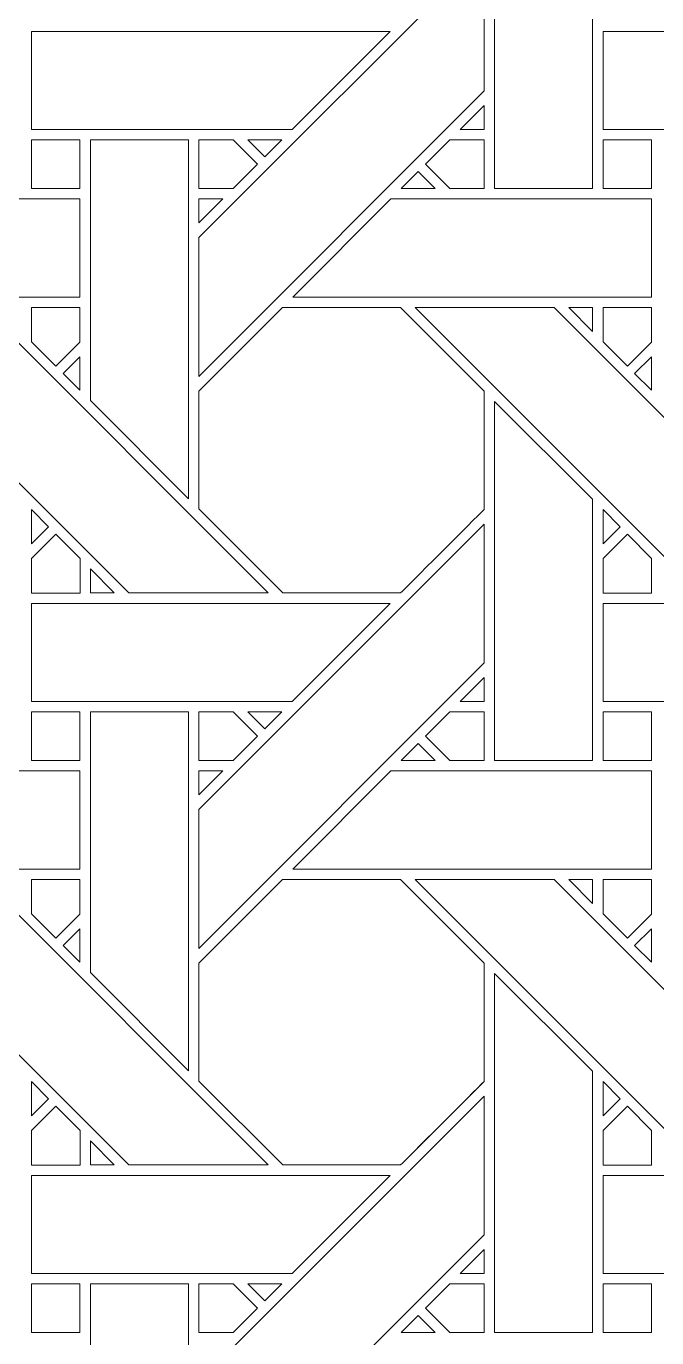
# Model space of a CAD drawing. Header units: inches. Extents: x 4.4 to 20.4, y 1.1 to 17.1.
# Drawn here: x 17.078 to 18.124, y 10.943 to 13.119 of the extents above; entities that cross this region are included whole.
import ezdxf

# ---------------------------------------------------------------- set-up
doc = ezdxf.new("R2010")
doc.units = ezdxf.units.IN
doc.header["$MEASUREMENT"] = 0
doc.layers.add('Design', color=7, linetype='Continuous', lineweight=0)

msp = doc.modelspace()

# ---------------------------------------------------------------- linework, layer by layer
at = {"layer": 'Design'}
for points, knots in [([(4.3829, 17.0948), (4.3829, 17.0948), (4.3829, 1.0948), (4.3829, 1.0948), (4.3829, 1.0948), (20.3829, 1.0948), (20.3829, 1.0948), (20.3829, 1.0948), (20.3829, 17.0948), (20.3829, 17.0948), (20.3829, 17.0948), (4.3829, 17.0948), (4.3829, 17.0948)], [0, 0, 0, 0, 1, 1, 1, 2, 2, 2, 3, 3, 3, 4, 4, 4, 4]), ([(19.3728, 16.2388), (19.3728, 16.2388), (5.2388, 16.2388), (5.2388, 16.2388), (5.2388, 16.2388), (5.2388, 1.9507), (5.2388, 1.9507), (5.2388, 1.9507), (19.5269, 1.9507), (19.5269, 1.9507), (19.5269, 1.9507), (19.5269, 16.2388), (19.5269, 16.2388), (19.5269, 16.2388), (19.3728, 16.2388), (19.3728, 16.2388)], [0, 0, 0, 0, 1, 1, 1, 2, 2, 2, 3, 3, 3, 4, 4, 4, 5, 5, 5, 5]), ([(17.8548, 12.8493), (17.8548, 12.8493), (17.8548, 13.4452), (17.8548, 13.4452), (17.8548, 13.4452), (18.0176, 13.283), (18.0176, 13.283), (18.0176, 13.283), (18.0176, 12.8493), (18.0176, 12.8493), (18.0176, 12.8493), (17.8548, 12.8493), (17.8548, 12.8493)], [0, 0, 0, 0, 1, 1, 1, 2, 2, 2, 3, 3, 3, 4, 4, 4, 4]), ([(17.8377, 13.0116), (17.8377, 13.0116), (17.364, 12.5379), (17.364, 12.5379), (17.364, 12.5379), (17.364, 12.768), (17.364, 12.768), (17.364, 12.768), (17.8377, 13.2416), (17.8377, 13.2416), (17.8377, 13.2416), (17.8377, 13.0116), (17.8377, 13.0116)], [0, 0, 0, 0, 1, 1, 1, 2, 2, 2, 3, 3, 3, 4, 4, 4, 4]), ([(17.5191, 12.9474), (17.5191, 12.9474), (17.0862, 12.9474), (17.0862, 12.9474), (17.0862, 12.9474), (17.0862, 13.1101), (17.0862, 13.1101), (17.0862, 13.1101), (17.6819, 13.1101), (17.6819, 13.1101), (17.6819, 13.1101), (17.5191, 12.9474), (17.5191, 12.9474)], [0, 0, 0, 0, 1, 1, 1, 2, 2, 2, 3, 3, 3, 4, 4, 4, 4]), ([(18.4679, 12.9474), (18.4679, 12.9474), (18.0349, 12.9474), (18.0349, 12.9474), (18.0349, 12.9474), (18.0349, 13.1101), (18.0349, 13.1101), (18.0349, 13.1101), (18.6306, 13.1101), (18.6306, 13.1101), (18.6306, 13.1101), (18.4679, 12.9474), (18.4679, 12.9474)], [0, 0, 0, 0, 1, 1, 1, 2, 2, 2, 3, 3, 3, 4, 4, 4, 4]), ([(17.8377, 12.9872), (17.8377, 12.9872), (17.8377, 12.9474), (17.8377, 12.9474), (17.8377, 12.9474), (17.7979, 12.9474), (17.7979, 12.9474), (17.7979, 12.9474), (17.8377, 12.9872), (17.8377, 12.9872)], [0, 0, 0, 0, 1, 1, 1, 2, 2, 2, 3, 3, 3, 3]), ([(17.0862, 12.8494), (17.0862, 12.8494), (17.0862, 12.9301), (17.0862, 12.9301), (17.0862, 12.9301), (17.1665, 12.9301), (17.1665, 12.9301), (17.1665, 12.9301), (17.1665, 12.8494), (17.1665, 12.8494), (17.1665, 12.8494), (17.0862, 12.8494), (17.0862, 12.8494)], [0, 0, 0, 0, 1, 1, 1, 2, 2, 2, 3, 3, 3, 4, 4, 4, 4]), ([(17.1665, 12.8494), (17.1665, 12.8494), (17.0862, 12.8494), (17.0862, 12.8494), (17.0862, 12.8494), (17.0862, 12.9301), (17.0862, 12.9301), (17.0862, 12.9301), (17.1665, 12.9301), (17.1665, 12.9301), (17.1665, 12.9301), (17.1665, 12.8494), (17.1665, 12.8494)], [0, 0, 0, 0, 1, 1, 1, 2, 2, 2, 3, 3, 3, 4, 4, 4, 4]), ([(17.184, 12.4979), (17.184, 12.4979), (17.184, 12.9301), (17.184, 12.9301), (17.184, 12.9301), (17.3469, 12.9301), (17.3469, 12.9301), (17.3469, 12.9301), (17.3469, 12.335), (17.3469, 12.335), (17.3469, 12.335), (17.184, 12.4979), (17.184, 12.4979)], [0, 0, 0, 0, 1, 1, 1, 2, 2, 2, 3, 3, 3, 4, 4, 4, 4]), ([(17.4211, 12.9301), (17.4263, 12.925), (17.457, 12.8942), (17.4615, 12.8898), (17.4615, 12.8898), (17.421, 12.8494), (17.421, 12.8494), (17.421, 12.8494), (17.3641, 12.8494), (17.3641, 12.8494), (17.3641, 12.8494), (17.3641, 12.9301), (17.3641, 12.9301), (17.3641, 12.9301), (17.4211, 12.9301), (17.4211, 12.9301)], [0, 0, 0, 0, 1, 1, 1, 2, 2, 2, 3, 3, 3, 4, 4, 4, 5, 5, 5, 5]), ([(17.4615, 12.8898), (17.4615, 12.8898), (17.421, 12.8494), (17.421, 12.8494), (17.421, 12.8494), (17.3641, 12.8494), (17.3641, 12.8494), (17.3641, 12.8494), (17.3641, 12.9301), (17.3641, 12.9301), (17.3641, 12.9301), (17.4211, 12.9301), (17.4211, 12.9301), (17.4263, 12.925), (17.457, 12.8942), (17.4615, 12.8898)], [0, 0, 0, 0, 1, 1, 1, 2, 2, 2, 3, 3, 3, 4, 4, 4, 5, 5, 5, 5]), ([(17.4455, 12.9301), (17.4455, 12.9301), (17.5019, 12.9301), (17.5019, 12.9301), (17.5019, 12.9301), (17.4736, 12.9019), (17.4736, 12.9019), (17.4736, 12.9019), (17.4455, 12.9301), (17.4455, 12.9301)], [0, 0, 0, 0, 1, 1, 1, 2, 2, 2, 3, 3, 3, 3]), ([(17.7806, 12.8494), (17.7806, 12.8494), (17.7403, 12.8897), (17.7403, 12.8897), (17.7403, 12.8897), (17.7807, 12.9302), (17.7807, 12.9302), (17.7807, 12.9302), (17.8377, 12.9302), (17.8377, 12.9302), (17.8377, 12.9302), (17.8377, 12.8494), (17.8377, 12.8494), (17.8377, 12.8494), (17.7806, 12.8494), (17.7806, 12.8494)], [0, 0, 0, 0, 1, 1, 1, 2, 2, 2, 3, 3, 3, 4, 4, 4, 5, 5, 5, 5]), ([(17.8377, 12.8494), (17.8377, 12.8494), (17.7806, 12.8494), (17.7806, 12.8494), (17.7806, 12.8494), (17.7403, 12.8897), (17.7403, 12.8897), (17.7403, 12.8897), (17.7807, 12.9302), (17.7807, 12.9302), (17.7807, 12.9302), (17.8377, 12.9302), (17.8377, 12.9302), (17.8377, 12.9302), (17.8377, 12.8494), (17.8377, 12.8494)], [0, 0, 0, 0, 1, 1, 1, 2, 2, 2, 3, 3, 3, 4, 4, 4, 5, 5, 5, 5]), ([(18.0349, 12.9301), (18.0349, 12.9301), (18.1152, 12.9301), (18.1152, 12.9301), (18.1152, 12.9301), (18.1152, 12.8494), (18.1152, 12.8494), (18.1152, 12.8494), (18.0349, 12.8494), (18.0349, 12.8494), (18.0349, 12.8494), (18.0349, 12.9301), (18.0349, 12.9301)], [0, 0, 0, 0, 1, 1, 1, 2, 2, 2, 3, 3, 3, 4, 4, 4, 4]), ([(18.1152, 12.8494), (18.1152, 12.8494), (18.0349, 12.8494), (18.0349, 12.8494), (18.0349, 12.8494), (18.0349, 12.9301), (18.0349, 12.9301), (18.0349, 12.9301), (18.1152, 12.9301), (18.1152, 12.9301), (18.1152, 12.9301), (18.1152, 12.8494), (18.1152, 12.8494)], [0, 0, 0, 0, 1, 1, 1, 2, 2, 2, 3, 3, 3, 4, 4, 4, 4]), ([(17.7281, 12.8776), (17.7281, 12.8776), (17.7564, 12.8493), (17.7564, 12.8493), (17.7564, 12.8493), (17.6999, 12.8493), (17.6999, 12.8493), (17.6999, 12.8493), (17.7281, 12.8776), (17.7281, 12.8776)], [0, 0, 0, 0, 1, 1, 1, 2, 2, 2, 3, 3, 3, 3]), ([(17.1664, 12.8322), (17.1664, 12.8322), (17.1664, 12.6694), (17.1664, 12.6694), (17.1664, 12.6694), (16.5711, 12.6694), (16.5711, 12.6694), (16.5711, 12.6694), (16.734, 12.8322), (16.734, 12.8322), (16.734, 12.8322), (17.1664, 12.8322), (17.1664, 12.8322)], [0, 0, 0, 0, 1, 1, 1, 2, 2, 2, 3, 3, 3, 4, 4, 4, 4]), ([(17.4039, 12.8322), (17.4039, 12.8322), (17.364, 12.7924), (17.364, 12.7924), (17.364, 12.7924), (17.364, 12.8322), (17.364, 12.8322), (17.364, 12.8322), (17.4039, 12.8322), (17.4039, 12.8322)], [0, 0, 0, 0, 1, 1, 1, 2, 2, 2, 3, 3, 3, 3]), ([(18.1152, 12.8322), (18.1152, 12.8322), (18.1152, 12.6694), (18.1152, 12.6694), (18.1152, 12.6694), (17.5199, 12.6694), (17.5199, 12.6694), (17.5199, 12.6694), (17.6827, 12.8322), (17.6827, 12.8322), (17.6827, 12.8322), (18.1152, 12.8322), (18.1152, 12.8322)], [0, 0, 0, 0, 1, 1, 1, 2, 2, 2, 3, 3, 3, 4, 4, 4, 4]), ([(17.479, 12.1786), (17.479, 12.1786), (17.248, 12.1786), (17.248, 12.1786), (17.248, 12.1786), (16.7745, 12.6522), (16.7745, 12.6522), (16.7745, 12.6522), (17.0054, 12.6522), (17.0054, 12.6522), (17.0054, 12.6522), (17.479, 12.1786), (17.479, 12.1786)], [0, 0, 0, 0, 1, 1, 1, 2, 2, 2, 3, 3, 3, 4, 4, 4, 4]), ([(17.1665, 12.6523), (17.1665, 12.6523), (17.1665, 12.5947), (17.1665, 12.5947), (17.1665, 12.5947), (17.1265, 12.5547), (17.1265, 12.5547), (17.1265, 12.5547), (17.0862, 12.5951), (17.0862, 12.5951), (17.0862, 12.5951), (17.0862, 12.6523), (17.0862, 12.6523), (17.0862, 12.6523), (17.1665, 12.6523), (17.1665, 12.6523)], [0, 0, 0, 0, 1, 1, 1, 2, 2, 2, 3, 3, 3, 4, 4, 4, 5, 5, 5, 5]), ([(17.1265, 12.5547), (17.1265, 12.5547), (17.0862, 12.5951), (17.0862, 12.5951), (17.0862, 12.5951), (17.0862, 12.6523), (17.0862, 12.6523), (17.0862, 12.6523), (17.1665, 12.6523), (17.1665, 12.6523), (17.1665, 12.6523), (17.1665, 12.5947), (17.1665, 12.5947), (17.1665, 12.5947), (17.1265, 12.5547), (17.1265, 12.5547)], [0, 0, 0, 0, 1, 1, 1, 2, 2, 2, 3, 3, 3, 4, 4, 4, 5, 5, 5, 5]), ([(17.5028, 12.6523), (17.5028, 12.6523), (17.699, 12.6523), (17.699, 12.6523), (17.699, 12.6523), (17.8377, 12.5135), (17.8377, 12.5135), (17.8377, 12.5135), (17.8377, 12.3173), (17.8377, 12.3173), (17.8199, 12.2994), (17.708, 12.1876), (17.699, 12.1786), (17.699, 12.1786), (17.5033, 12.1786), (17.5033, 12.1786), (17.5033, 12.1786), (17.3641, 12.3179), (17.3641, 12.3179), (17.3641, 12.3179), (17.3641, 12.5135), (17.3641, 12.5135), (17.3641, 12.5135), (17.5028, 12.6523), (17.5028, 12.6523)], [0, 0, 0, 0, 1, 1, 1, 2, 2, 2, 3, 3, 3, 4, 4, 4, 5, 5, 5, 6, 6, 6, 7, 7, 7, 8, 8, 8, 8]), ([(17.8377, 12.3173), (17.8199, 12.2994), (17.708, 12.1876), (17.699, 12.1786), (17.699, 12.1786), (17.5033, 12.1786), (17.5033, 12.1786), (17.5033, 12.1786), (17.3641, 12.3179), (17.3641, 12.3179), (17.3641, 12.3179), (17.3641, 12.5135), (17.3641, 12.5135), (17.3641, 12.5135), (17.5028, 12.6523), (17.5028, 12.6523), (17.5028, 12.6523), (17.699, 12.6523), (17.699, 12.6523), (17.699, 12.6523), (17.8377, 12.5135), (17.8377, 12.5135), (17.8377, 12.5135), (17.8377, 12.3173), (17.8377, 12.3173)], [0, 0, 0, 0, 1, 1, 1, 2, 2, 2, 3, 3, 3, 4, 4, 4, 5, 5, 5, 6, 6, 6, 7, 7, 7, 8, 8, 8, 8]), ([(18.4278, 12.1786), (18.4278, 12.1786), (18.1968, 12.1786), (18.1968, 12.1786), (18.1968, 12.1786), (17.7232, 12.6522), (17.7232, 12.6522), (17.7232, 12.6522), (17.9541, 12.6522), (17.9541, 12.6522), (17.9541, 12.6522), (18.4278, 12.1786), (18.4278, 12.1786)], [0, 0, 0, 0, 1, 1, 1, 2, 2, 2, 3, 3, 3, 4, 4, 4, 4]), ([(17.9783, 12.6522), (17.9783, 12.6522), (18.0177, 12.6522), (18.0177, 12.6522), (18.0177, 12.6522), (18.0177, 12.6124), (18.0177, 12.6124), (18.0177, 12.6124), (17.9783, 12.6522), (17.9783, 12.6522)], [0, 0, 0, 0, 1, 1, 1, 2, 2, 2, 3, 3, 3, 3]), ([(18.1152, 12.6523), (18.1152, 12.6523), (18.1152, 12.5947), (18.1152, 12.5947), (18.1152, 12.5947), (18.0753, 12.5547), (18.0753, 12.5547), (18.0753, 12.5547), (18.0349, 12.5951), (18.0349, 12.5951), (18.0349, 12.5951), (18.0349, 12.6523), (18.0349, 12.6523), (18.0349, 12.6523), (18.1152, 12.6523), (18.1152, 12.6523)], [0, 0, 0, 0, 1, 1, 1, 2, 2, 2, 3, 3, 3, 4, 4, 4, 5, 5, 5, 5]), ([(18.0753, 12.5547), (18.0753, 12.5547), (18.0349, 12.5951), (18.0349, 12.5951), (18.0349, 12.5951), (18.0349, 12.6523), (18.0349, 12.6523), (18.0349, 12.6523), (18.1152, 12.6523), (18.1152, 12.6523), (18.1152, 12.6523), (18.1152, 12.5947), (18.1152, 12.5947), (18.1152, 12.5947), (18.0753, 12.5547), (18.0753, 12.5547)], [0, 0, 0, 0, 1, 1, 1, 2, 2, 2, 3, 3, 3, 4, 4, 4, 5, 5, 5, 5]), ([(17.1664, 12.5704), (17.1664, 12.5704), (17.1664, 12.5152), (17.1664, 12.5152), (17.1664, 12.5152), (17.1387, 12.5426), (17.1387, 12.5426), (17.1387, 12.5426), (17.1664, 12.5704), (17.1664, 12.5704)], [0, 0, 0, 0, 1, 1, 1, 2, 2, 2, 3, 3, 3, 3]), ([(18.1152, 12.5704), (18.1152, 12.5704), (18.1152, 12.5152), (18.1152, 12.5152), (18.1152, 12.5152), (18.0874, 12.5426), (18.0874, 12.5426), (18.0874, 12.5426), (18.1152, 12.5704), (18.1152, 12.5704)], [0, 0, 0, 0, 1, 1, 1, 2, 2, 2, 3, 3, 3, 3]), ([(17.8548, 11.9006), (17.8548, 11.9006), (17.8548, 12.4964), (17.8548, 12.4964), (17.8548, 12.4964), (18.0176, 12.3343), (18.0176, 12.3343), (18.0176, 12.3343), (18.0176, 11.9006), (18.0176, 11.9006), (18.0176, 11.9006), (17.8548, 11.9006), (17.8548, 11.9006)], [0, 0, 0, 0, 1, 1, 1, 2, 2, 2, 3, 3, 3, 4, 4, 4, 4]), ([(17.0862, 12.26), (17.0862, 12.26), (17.0862, 12.3168), (17.0862, 12.3168), (17.0862, 12.3168), (17.1144, 12.2882), (17.1144, 12.2882), (17.1144, 12.2882), (17.0862, 12.26), (17.0862, 12.26)], [0, 0, 0, 0, 1, 1, 1, 2, 2, 2, 3, 3, 3, 3]), ([(18.0349, 12.26), (18.0349, 12.26), (18.0349, 12.3168), (18.0349, 12.3168), (18.0349, 12.3168), (18.0631, 12.2882), (18.0631, 12.2882), (18.0631, 12.2882), (18.0349, 12.26), (18.0349, 12.26)], [0, 0, 0, 0, 1, 1, 1, 2, 2, 2, 3, 3, 3, 3]), ([(17.8377, 12.0628), (17.8377, 12.0628), (17.364, 11.5892), (17.364, 11.5892), (17.364, 11.5892), (17.364, 11.8193), (17.364, 11.8193), (17.364, 11.8193), (17.8377, 12.2929), (17.8377, 12.2929), (17.8377, 12.2929), (17.8377, 12.0628), (17.8377, 12.0628)], [0, 0, 0, 0, 1, 1, 1, 2, 2, 2, 3, 3, 3, 4, 4, 4, 4]), ([(17.0862, 12.1784), (17.0862, 12.1784), (17.0862, 12.2357), (17.0862, 12.2357), (17.0862, 12.2357), (17.1265, 12.276), (17.1265, 12.276), (17.1265, 12.276), (17.1669, 12.2357), (17.1669, 12.2357), (17.1669, 12.2357), (17.1669, 12.1784), (17.1669, 12.1784), (17.1669, 12.1784), (17.0862, 12.1784), (17.0862, 12.1784)], [0, 0, 0, 0, 1, 1, 1, 2, 2, 2, 3, 3, 3, 4, 4, 4, 5, 5, 5, 5]), ([(17.1265, 12.276), (17.1265, 12.276), (17.1669, 12.2357), (17.1669, 12.2357), (17.1669, 12.2357), (17.1669, 12.1784), (17.1669, 12.1784), (17.1669, 12.1784), (17.0862, 12.1784), (17.0862, 12.1784), (17.0862, 12.1784), (17.0862, 12.2357), (17.0862, 12.2357), (17.0862, 12.2357), (17.1265, 12.276), (17.1265, 12.276)], [0, 0, 0, 0, 1, 1, 1, 2, 2, 2, 3, 3, 3, 4, 4, 4, 5, 5, 5, 5]), ([(18.0349, 12.1784), (18.0349, 12.1784), (18.0349, 12.2357), (18.0349, 12.2357), (18.0349, 12.2357), (18.0753, 12.276), (18.0753, 12.276), (18.0753, 12.276), (18.1156, 12.2357), (18.1156, 12.2357), (18.1156, 12.2357), (18.1156, 12.1784), (18.1156, 12.1784), (18.1156, 12.1784), (18.0349, 12.1784), (18.0349, 12.1784)], [0, 0, 0, 0, 1, 1, 1, 2, 2, 2, 3, 3, 3, 4, 4, 4, 5, 5, 5, 5]), ([(18.0753, 12.276), (18.0753, 12.276), (18.1156, 12.2357), (18.1156, 12.2357), (18.1156, 12.2357), (18.1156, 12.1784), (18.1156, 12.1784), (18.1156, 12.1784), (18.0349, 12.1784), (18.0349, 12.1784), (18.0349, 12.1784), (18.0349, 12.2357), (18.0349, 12.2357), (18.0349, 12.2357), (18.0753, 12.276), (18.0753, 12.276)], [0, 0, 0, 0, 1, 1, 1, 2, 2, 2, 3, 3, 3, 4, 4, 4, 5, 5, 5, 5]), ([(17.1841, 12.1786), (17.1841, 12.1786), (17.1841, 12.2184), (17.1841, 12.2184), (17.1841, 12.2184), (17.2238, 12.1786), (17.2238, 12.1786), (17.2238, 12.1786), (17.1841, 12.1786), (17.1841, 12.1786)], [0, 0, 0, 0, 1, 1, 1, 2, 2, 2, 3, 3, 3, 3]), ([(17.5191, 11.9986), (17.5191, 11.9986), (17.0862, 11.9986), (17.0862, 11.9986), (17.0862, 11.9986), (17.0862, 12.1613), (17.0862, 12.1613), (17.0862, 12.1613), (17.6819, 12.1613), (17.6819, 12.1613), (17.6819, 12.1613), (17.5191, 11.9986), (17.5191, 11.9986)], [0, 0, 0, 0, 1, 1, 1, 2, 2, 2, 3, 3, 3, 4, 4, 4, 4]), ([(18.4679, 11.9986), (18.4679, 11.9986), (18.0349, 11.9986), (18.0349, 11.9986), (18.0349, 11.9986), (18.0349, 12.1613), (18.0349, 12.1613), (18.0349, 12.1613), (18.6306, 12.1613), (18.6306, 12.1613), (18.6306, 12.1613), (18.4679, 11.9986), (18.4679, 11.9986)], [0, 0, 0, 0, 1, 1, 1, 2, 2, 2, 3, 3, 3, 4, 4, 4, 4]), ([(17.8377, 12.0384), (17.8377, 12.0384), (17.8377, 11.9987), (17.8377, 11.9987), (17.8377, 11.9987), (17.7979, 11.9987), (17.7979, 11.9987), (17.7979, 11.9987), (17.8377, 12.0384), (17.8377, 12.0384)], [0, 0, 0, 0, 1, 1, 1, 2, 2, 2, 3, 3, 3, 3]), ([(17.0862, 11.9006), (17.0862, 11.9006), (17.0862, 11.9814), (17.0862, 11.9814), (17.0862, 11.9814), (17.1665, 11.9814), (17.1665, 11.9814), (17.1665, 11.9814), (17.1665, 11.9006), (17.1665, 11.9006), (17.1665, 11.9006), (17.0862, 11.9006), (17.0862, 11.9006)], [0, 0, 0, 0, 1, 1, 1, 2, 2, 2, 3, 3, 3, 4, 4, 4, 4]), ([(17.0862, 11.9006), (17.0862, 11.9006), (17.0862, 11.9814), (17.0862, 11.9814), (17.0862, 11.9814), (17.1665, 11.9814), (17.1665, 11.9814), (17.1665, 11.9814), (17.1665, 11.9006), (17.1665, 11.9006), (17.1665, 11.9006), (17.0862, 11.9006), (17.0862, 11.9006)], [0, 0, 0, 0, 1, 1, 1, 2, 2, 2, 3, 3, 3, 4, 4, 4, 4]), ([(17.184, 11.5492), (17.184, 11.5492), (17.184, 11.9814), (17.184, 11.9814), (17.184, 11.9814), (17.3469, 11.9814), (17.3469, 11.9814), (17.3469, 11.9814), (17.3469, 11.3863), (17.3469, 11.3863), (17.3469, 11.3863), (17.184, 11.5492), (17.184, 11.5492)], [0, 0, 0, 0, 1, 1, 1, 2, 2, 2, 3, 3, 3, 4, 4, 4, 4]), ([(17.4211, 11.9814), (17.4263, 11.9763), (17.457, 11.9455), (17.4615, 11.9411), (17.4615, 11.9411), (17.421, 11.9006), (17.421, 11.9006), (17.421, 11.9006), (17.3641, 11.9006), (17.3641, 11.9006), (17.3641, 11.9006), (17.3641, 11.9814), (17.3641, 11.9814), (17.3641, 11.9814), (17.4211, 11.9814), (17.4211, 11.9814)], [0, 0, 0, 0, 1, 1, 1, 2, 2, 2, 3, 3, 3, 4, 4, 4, 5, 5, 5, 5]), ([(17.4615, 11.9411), (17.4615, 11.9411), (17.421, 11.9006), (17.421, 11.9006), (17.421, 11.9006), (17.3641, 11.9006), (17.3641, 11.9006), (17.3641, 11.9006), (17.3641, 11.9814), (17.3641, 11.9814), (17.3641, 11.9814), (17.4211, 11.9814), (17.4211, 11.9814), (17.4265, 11.9761), (17.4573, 11.9452), (17.4615, 11.9411)], [0, 0, 0, 0, 1, 1, 1, 2, 2, 2, 3, 3, 3, 4, 4, 4, 5, 5, 5, 5]), ([(17.4455, 11.9814), (17.4455, 11.9814), (17.5019, 11.9814), (17.5019, 11.9814), (17.5019, 11.9814), (17.4736, 11.9532), (17.4736, 11.9532), (17.4736, 11.9532), (17.4455, 11.9814), (17.4455, 11.9814)], [0, 0, 0, 0, 1, 1, 1, 2, 2, 2, 3, 3, 3, 3]), ([(17.7806, 11.9006), (17.7806, 11.9006), (17.7403, 11.941), (17.7403, 11.941), (17.7403, 11.941), (17.7807, 11.9814), (17.7807, 11.9814), (17.7807, 11.9814), (17.8377, 11.9814), (17.8377, 11.9814), (17.8377, 11.9814), (17.8377, 11.9006), (17.8377, 11.9006), (17.8377, 11.9006), (17.7806, 11.9006), (17.7806, 11.9006)], [0, 0, 0, 0, 1, 1, 1, 2, 2, 2, 3, 3, 3, 4, 4, 4, 5, 5, 5, 5]), ([(17.8377, 11.9006), (17.8377, 11.9006), (17.7806, 11.9006), (17.7806, 11.9006), (17.7806, 11.9006), (17.7403, 11.941), (17.7403, 11.941), (17.7403, 11.941), (17.7807, 11.9814), (17.7807, 11.9814), (17.7807, 11.9814), (17.8377, 11.9814), (17.8377, 11.9814), (17.8377, 11.9814), (17.8377, 11.9006), (17.8377, 11.9006)], [0, 0, 0, 0, 1, 1, 1, 2, 2, 2, 3, 3, 3, 4, 4, 4, 5, 5, 5, 5]), ([(18.0349, 11.9814), (18.0349, 11.9814), (18.1152, 11.9814), (18.1152, 11.9814), (18.1152, 11.9814), (18.1152, 11.9006), (18.1152, 11.9006), (18.1152, 11.9006), (18.0349, 11.9006), (18.0349, 11.9006), (18.0349, 11.9006), (18.0349, 11.9814), (18.0349, 11.9814)], [0, 0, 0, 0, 1, 1, 1, 2, 2, 2, 3, 3, 3, 4, 4, 4, 4]), ([(18.0349, 11.9006), (18.0349, 11.9006), (18.0349, 11.9814), (18.0349, 11.9814), (18.0349, 11.9814), (18.1152, 11.9814), (18.1152, 11.9814), (18.1152, 11.9814), (18.1152, 11.9006), (18.1152, 11.9006), (18.1152, 11.9006), (18.0349, 11.9006), (18.0349, 11.9006)], [0, 0, 0, 0, 1, 1, 1, 2, 2, 2, 3, 3, 3, 4, 4, 4, 4]), ([(17.7281, 11.9289), (17.7281, 11.9289), (17.7564, 11.9006), (17.7564, 11.9006), (17.7564, 11.9006), (17.6999, 11.9006), (17.6999, 11.9006), (17.6999, 11.9006), (17.7281, 11.9289), (17.7281, 11.9289)], [0, 0, 0, 0, 1, 1, 1, 2, 2, 2, 3, 3, 3, 3]), ([(17.1664, 11.8835), (17.1664, 11.8835), (17.1664, 11.7207), (17.1664, 11.7207), (17.1664, 11.7207), (16.5711, 11.7207), (16.5711, 11.7207), (16.5711, 11.7207), (16.734, 11.8835), (16.734, 11.8835), (16.734, 11.8835), (17.1664, 11.8835), (17.1664, 11.8835)], [0, 0, 0, 0, 1, 1, 1, 2, 2, 2, 3, 3, 3, 4, 4, 4, 4]), ([(17.4039, 11.8835), (17.4039, 11.8835), (17.364, 11.8436), (17.364, 11.8436), (17.364, 11.8436), (17.364, 11.8835), (17.364, 11.8835), (17.364, 11.8835), (17.4039, 11.8835), (17.4039, 11.8835)], [0, 0, 0, 0, 1, 1, 1, 2, 2, 2, 3, 3, 3, 3]), ([(18.1152, 11.8835), (18.1152, 11.8835), (18.1152, 11.7207), (18.1152, 11.7207), (18.1152, 11.7207), (17.5199, 11.7207), (17.5199, 11.7207), (17.5199, 11.7207), (17.6827, 11.8835), (17.6827, 11.8835), (17.6827, 11.8835), (18.1152, 11.8835), (18.1152, 11.8835)], [0, 0, 0, 0, 1, 1, 1, 2, 2, 2, 3, 3, 3, 4, 4, 4, 4]), ([(17.248, 11.2299), (17.248, 11.2299), (16.7745, 11.7035), (16.7745, 11.7035), (16.7745, 11.7035), (17.0054, 11.7035), (17.0054, 11.7035), (17.0054, 11.7035), (17.479, 11.2299), (17.479, 11.2299), (17.479, 11.2299), (17.248, 11.2299), (17.248, 11.2299)], [0, 0, 0, 0, 1, 1, 1, 2, 2, 2, 3, 3, 3, 4, 4, 4, 4]), ([(17.1665, 11.7035), (17.1665, 11.7035), (17.1665, 11.6459), (17.1665, 11.6459), (17.1665, 11.6459), (17.1265, 11.606), (17.1265, 11.606), (17.1265, 11.606), (17.0862, 11.6463), (17.0862, 11.6463), (17.0862, 11.6463), (17.0862, 11.7035), (17.0862, 11.7035), (17.0862, 11.7035), (17.1665, 11.7035), (17.1665, 11.7035)], [0, 0, 0, 0, 1, 1, 1, 2, 2, 2, 3, 3, 3, 4, 4, 4, 5, 5, 5, 5]), ([(17.1265, 11.606), (17.1265, 11.606), (17.0862, 11.6463), (17.0862, 11.6463), (17.0862, 11.6463), (17.0862, 11.7035), (17.0862, 11.7035), (17.0862, 11.7035), (17.1665, 11.7035), (17.1665, 11.7035), (17.1665, 11.7035), (17.1665, 11.6459), (17.1665, 11.6459), (17.1665, 11.6459), (17.1265, 11.606), (17.1265, 11.606)], [0, 0, 0, 0, 1, 1, 1, 2, 2, 2, 3, 3, 3, 4, 4, 4, 5, 5, 5, 5]), ([(17.5028, 11.7035), (17.5028, 11.7035), (17.699, 11.7035), (17.699, 11.7035), (17.699, 11.7035), (17.8377, 11.5648), (17.8377, 11.5648), (17.8377, 11.5648), (17.8377, 11.3686), (17.8377, 11.3686), (17.8199, 11.3507), (17.708, 11.2389), (17.699, 11.2299), (17.699, 11.2299), (17.5033, 11.2299), (17.5033, 11.2299), (17.5033, 11.2299), (17.3641, 11.3691), (17.3641, 11.3691), (17.3641, 11.3691), (17.3641, 11.5648), (17.3641, 11.5648), (17.3641, 11.5648), (17.5028, 11.7035), (17.5028, 11.7035)], [0, 0, 0, 0, 1, 1, 1, 2, 2, 2, 3, 3, 3, 4, 4, 4, 5, 5, 5, 6, 6, 6, 7, 7, 7, 8, 8, 8, 8]), ([(17.8377, 11.3686), (17.8201, 11.3509), (17.7082, 11.2391), (17.699, 11.2299), (17.699, 11.2299), (17.5033, 11.2299), (17.5033, 11.2299), (17.5033, 11.2299), (17.3641, 11.3691), (17.3641, 11.3691), (17.3641, 11.3691), (17.3641, 11.5648), (17.3641, 11.5648), (17.3641, 11.5648), (17.5028, 11.7035), (17.5028, 11.7035), (17.5028, 11.7035), (17.699, 11.7035), (17.699, 11.7035), (17.699, 11.7035), (17.8377, 11.5648), (17.8377, 11.5648), (17.8377, 11.5648), (17.8377, 11.3686), (17.8377, 11.3686)], [0, 0, 0, 0, 1, 1, 1, 2, 2, 2, 3, 3, 3, 4, 4, 4, 5, 5, 5, 6, 6, 6, 7, 7, 7, 8, 8, 8, 8]), ([(18.1967, 11.2299), (18.1967, 11.2299), (17.7232, 11.7035), (17.7232, 11.7035), (17.7232, 11.7035), (17.9541, 11.7035), (17.9541, 11.7035), (17.9541, 11.7035), (18.4278, 11.2299), (18.4278, 11.2299), (18.4278, 11.2299), (18.1967, 11.2299), (18.1967, 11.2299)], [0, 0, 0, 0, 1, 1, 1, 2, 2, 2, 3, 3, 3, 4, 4, 4, 4]), ([(18.0177, 11.7035), (18.0177, 11.7035), (18.0177, 11.6637), (18.0177, 11.6637), (18.0177, 11.6637), (17.9783, 11.7035), (17.9783, 11.7035), (17.9783, 11.7035), (18.0177, 11.7035), (18.0177, 11.7035)], [0, 0, 0, 0, 1, 1, 1, 2, 2, 2, 3, 3, 3, 3]), ([(18.1152, 11.7035), (18.1152, 11.7035), (18.1152, 11.6459), (18.1152, 11.6459), (18.1152, 11.6459), (18.0753, 11.606), (18.0753, 11.606), (18.0753, 11.606), (18.0349, 11.6463), (18.0349, 11.6463), (18.0349, 11.6463), (18.0349, 11.7035), (18.0349, 11.7035), (18.0349, 11.7035), (18.1152, 11.7035), (18.1152, 11.7035)], [0, 0, 0, 0, 1, 1, 1, 2, 2, 2, 3, 3, 3, 4, 4, 4, 5, 5, 5, 5]), ([(18.0753, 11.606), (18.0753, 11.606), (18.0349, 11.6463), (18.0349, 11.6463), (18.0349, 11.6463), (18.0349, 11.7035), (18.0349, 11.7035), (18.0349, 11.7035), (18.1152, 11.7035), (18.1152, 11.7035), (18.1152, 11.7035), (18.1152, 11.6459), (18.1152, 11.6459), (18.1152, 11.6459), (18.0753, 11.606), (18.0753, 11.606)], [0, 0, 0, 0, 1, 1, 1, 2, 2, 2, 3, 3, 3, 4, 4, 4, 5, 5, 5, 5]), ([(17.1664, 11.6217), (17.1664, 11.6217), (17.1664, 11.5665), (17.1664, 11.5665), (17.1664, 11.5665), (17.1387, 11.5939), (17.1387, 11.5939), (17.1387, 11.5939), (17.1664, 11.6217), (17.1664, 11.6217)], [0, 0, 0, 0, 1, 1, 1, 2, 2, 2, 3, 3, 3, 3]), ([(18.1152, 11.6217), (18.1152, 11.6217), (18.1152, 11.5665), (18.1152, 11.5665), (18.1152, 11.5665), (18.0874, 11.5939), (18.0874, 11.5939), (18.0874, 11.5939), (18.1152, 11.6217), (18.1152, 11.6217)], [0, 0, 0, 0, 1, 1, 1, 2, 2, 2, 3, 3, 3, 3]), ([(17.8548, 10.9519), (17.8548, 10.9519), (17.8548, 11.5477), (17.8548, 11.5477), (17.8548, 11.5477), (18.0176, 11.3856), (18.0176, 11.3856), (18.0176, 11.3856), (18.0176, 10.9519), (18.0176, 10.9519), (18.0176, 10.9519), (17.8548, 10.9519), (17.8548, 10.9519)], [0, 0, 0, 0, 1, 1, 1, 2, 2, 2, 3, 3, 3, 4, 4, 4, 4]), ([(17.0862, 11.3113), (17.0862, 11.3113), (17.0862, 11.3681), (17.0862, 11.3681), (17.0862, 11.3681), (17.1144, 11.3395), (17.1144, 11.3395), (17.1144, 11.3395), (17.0862, 11.3113), (17.0862, 11.3113)], [0, 0, 0, 0, 1, 1, 1, 2, 2, 2, 3, 3, 3, 3]), ([(18.0349, 11.3113), (18.0349, 11.3113), (18.0349, 11.3681), (18.0349, 11.3681), (18.0349, 11.3681), (18.0631, 11.3395), (18.0631, 11.3395), (18.0631, 11.3395), (18.0349, 11.3113), (18.0349, 11.3113)], [0, 0, 0, 0, 1, 1, 1, 2, 2, 2, 3, 3, 3, 3]), ([(17.8377, 11.1141), (17.8377, 11.1141), (17.364, 10.6404), (17.364, 10.6404), (17.364, 10.6404), (17.364, 10.8705), (17.364, 10.8705), (17.364, 10.8705), (17.8377, 11.3441), (17.8377, 11.3441), (17.8377, 11.3441), (17.8377, 11.1141), (17.8377, 11.1141)], [0, 0, 0, 0, 1, 1, 1, 2, 2, 2, 3, 3, 3, 4, 4, 4, 4]), ([(17.0862, 11.2297), (17.0862, 11.2297), (17.0862, 11.2869), (17.0862, 11.2869), (17.0862, 11.2869), (17.1265, 11.3273), (17.1265, 11.3273), (17.1265, 11.3273), (17.1669, 11.287), (17.1669, 11.287), (17.1669, 11.287), (17.1669, 11.2297), (17.1669, 11.2297), (17.1669, 11.2297), (17.0862, 11.2297), (17.0862, 11.2297)], [0, 0, 0, 0, 1, 1, 1, 2, 2, 2, 3, 3, 3, 4, 4, 4, 5, 5, 5, 5]), ([(17.1265, 11.3273), (17.1265, 11.3273), (17.1669, 11.287), (17.1669, 11.287), (17.1669, 11.287), (17.1669, 11.2297), (17.1669, 11.2297), (17.1669, 11.2297), (17.0862, 11.2297), (17.0862, 11.2297), (17.0862, 11.2297), (17.0862, 11.2869), (17.0862, 11.2869), (17.0862, 11.2869), (17.1265, 11.3273), (17.1265, 11.3273)], [0, 0, 0, 0, 1, 1, 1, 2, 2, 2, 3, 3, 3, 4, 4, 4, 5, 5, 5, 5]), ([(18.0349, 11.2297), (18.0349, 11.2297), (18.0349, 11.2869), (18.0349, 11.2869), (18.0349, 11.2869), (18.0753, 11.3273), (18.0753, 11.3273), (18.0753, 11.3273), (18.1156, 11.287), (18.1156, 11.287), (18.1156, 11.287), (18.1156, 11.2297), (18.1156, 11.2297), (18.1156, 11.2297), (18.0349, 11.2297), (18.0349, 11.2297)], [0, 0, 0, 0, 1, 1, 1, 2, 2, 2, 3, 3, 3, 4, 4, 4, 5, 5, 5, 5]), ([(18.0753, 11.3273), (18.0753, 11.3273), (18.1156, 11.287), (18.1156, 11.287), (18.1156, 11.287), (18.1156, 11.2297), (18.1156, 11.2297), (18.1156, 11.2297), (18.0349, 11.2297), (18.0349, 11.2297), (18.0349, 11.2297), (18.0349, 11.2869), (18.0349, 11.2869), (18.0349, 11.2869), (18.0753, 11.3273), (18.0753, 11.3273)], [0, 0, 0, 0, 1, 1, 1, 2, 2, 2, 3, 3, 3, 4, 4, 4, 5, 5, 5, 5]), ([(17.1841, 11.2299), (17.1841, 11.2299), (17.1841, 11.2697), (17.1841, 11.2697), (17.1841, 11.2697), (17.2238, 11.2299), (17.2238, 11.2299), (17.2238, 11.2299), (17.1841, 11.2299), (17.1841, 11.2299)], [0, 0, 0, 0, 1, 1, 1, 2, 2, 2, 3, 3, 3, 3]), ([(17.5191, 11.0499), (17.5191, 11.0499), (17.0862, 11.0499), (17.0862, 11.0499), (17.0862, 11.0499), (17.0862, 11.2126), (17.0862, 11.2126), (17.0862, 11.2126), (17.6819, 11.2126), (17.6819, 11.2126), (17.6819, 11.2126), (17.5191, 11.0499), (17.5191, 11.0499)], [0, 0, 0, 0, 1, 1, 1, 2, 2, 2, 3, 3, 3, 4, 4, 4, 4]), ([(18.4679, 11.0499), (18.4679, 11.0499), (18.0349, 11.0499), (18.0349, 11.0499), (18.0349, 11.0499), (18.0349, 11.2126), (18.0349, 11.2126), (18.0349, 11.2126), (18.6306, 11.2126), (18.6306, 11.2126), (18.6306, 11.2126), (18.4679, 11.0499), (18.4679, 11.0499)], [0, 0, 0, 0, 1, 1, 1, 2, 2, 2, 3, 3, 3, 4, 4, 4, 4]), ([(17.8377, 11.0897), (17.8377, 11.0897), (17.8377, 11.0499), (17.8377, 11.0499), (17.8377, 11.0499), (17.7979, 11.0499), (17.7979, 11.0499), (17.7979, 11.0499), (17.8377, 11.0897), (17.8377, 11.0897)], [0, 0, 0, 0, 1, 1, 1, 2, 2, 2, 3, 3, 3, 3]), ([(17.0862, 10.9519), (17.0862, 10.9519), (17.0862, 11.0327), (17.0862, 11.0327), (17.0862, 11.0327), (17.1665, 11.0327), (17.1665, 11.0327), (17.1665, 11.0327), (17.1665, 10.9519), (17.1665, 10.9519), (17.1665, 10.9519), (17.0862, 10.9519), (17.0862, 10.9519)], [0, 0, 0, 0, 1, 1, 1, 2, 2, 2, 3, 3, 3, 4, 4, 4, 4]), ([(17.0862, 10.9519), (17.0862, 10.9519), (17.0862, 11.0327), (17.0862, 11.0327), (17.0862, 11.0327), (17.1665, 11.0327), (17.1665, 11.0327), (17.1665, 11.0327), (17.1665, 10.9519), (17.1665, 10.9519), (17.1665, 10.9519), (17.0862, 10.9519), (17.0862, 10.9519)], [0, 0, 0, 0, 1, 1, 1, 2, 2, 2, 3, 3, 3, 4, 4, 4, 4]), ([(17.184, 10.6004), (17.184, 10.6004), (17.184, 11.0326), (17.184, 11.0326), (17.184, 11.0326), (17.3469, 11.0326), (17.3469, 11.0326), (17.3469, 11.0326), (17.3469, 10.4375), (17.3469, 10.4375), (17.3469, 10.4375), (17.184, 10.6004), (17.184, 10.6004)], [0, 0, 0, 0, 1, 1, 1, 2, 2, 2, 3, 3, 3, 4, 4, 4, 4]), ([(17.4211, 11.0327), (17.4263, 11.0276), (17.457, 10.9967), (17.4615, 10.9923), (17.4615, 10.9923), (17.421, 10.9519), (17.421, 10.9519), (17.421, 10.9519), (17.3641, 10.9519), (17.3641, 10.9519), (17.3641, 10.9519), (17.3641, 11.0327), (17.3641, 11.0327), (17.3641, 11.0327), (17.4211, 11.0327), (17.4211, 11.0327)], [0, 0, 0, 0, 1, 1, 1, 2, 2, 2, 3, 3, 3, 4, 4, 4, 5, 5, 5, 5]), ([(17.4615, 10.9923), (17.4615, 10.9923), (17.421, 10.9519), (17.421, 10.9519), (17.421, 10.9519), (17.3641, 10.9519), (17.3641, 10.9519), (17.3641, 10.9519), (17.3641, 11.0327), (17.3641, 11.0327), (17.3641, 11.0327), (17.4211, 11.0327), (17.4211, 11.0327), (17.4263, 11.0276), (17.457, 10.9967), (17.4615, 10.9923)], [0, 0, 0, 0, 1, 1, 1, 2, 2, 2, 3, 3, 3, 4, 4, 4, 5, 5, 5, 5]), ([(17.4455, 11.0326), (17.4455, 11.0326), (17.5019, 11.0326), (17.5019, 11.0326), (17.5019, 11.0326), (17.4736, 11.0045), (17.4736, 11.0045), (17.4736, 11.0045), (17.4455, 11.0326), (17.4455, 11.0326)], [0, 0, 0, 0, 1, 1, 1, 2, 2, 2, 3, 3, 3, 3]), ([(17.7806, 10.9519), (17.7806, 10.9519), (17.7403, 10.9923), (17.7403, 10.9923), (17.7403, 10.9923), (17.7807, 11.0327), (17.7807, 11.0327), (17.7807, 11.0327), (17.8377, 11.0327), (17.8377, 11.0327), (17.8377, 11.0327), (17.8377, 10.9519), (17.8377, 10.9519), (17.8377, 10.9519), (17.7806, 10.9519), (17.7806, 10.9519)], [0, 0, 0, 0, 1, 1, 1, 2, 2, 2, 3, 3, 3, 4, 4, 4, 5, 5, 5, 5]), ([(17.8377, 10.9519), (17.8377, 10.9519), (17.7806, 10.9519), (17.7806, 10.9519), (17.7806, 10.9519), (17.7403, 10.9923), (17.7403, 10.9923), (17.7403, 10.9923), (17.7807, 11.0327), (17.7807, 11.0327), (17.7807, 11.0327), (17.8377, 11.0327), (17.8377, 11.0327), (17.8377, 11.0327), (17.8377, 10.9519), (17.8377, 10.9519)], [0, 0, 0, 0, 1, 1, 1, 2, 2, 2, 3, 3, 3, 4, 4, 4, 5, 5, 5, 5]), ([(18.0349, 11.0327), (18.0349, 11.0327), (18.1152, 11.0327), (18.1152, 11.0327), (18.1152, 11.0327), (18.1152, 10.9519), (18.1152, 10.9519), (18.1152, 10.9519), (18.0349, 10.9519), (18.0349, 10.9519), (18.0349, 10.9519), (18.0349, 11.0327), (18.0349, 11.0327)], [0, 0, 0, 0, 1, 1, 1, 2, 2, 2, 3, 3, 3, 4, 4, 4, 4]), ([(18.0349, 10.9519), (18.0349, 10.9519), (18.0349, 11.0327), (18.0349, 11.0327), (18.0349, 11.0327), (18.1152, 11.0327), (18.1152, 11.0327), (18.1152, 11.0327), (18.1152, 10.9519), (18.1152, 10.9519), (18.1152, 10.9519), (18.0349, 10.9519), (18.0349, 10.9519)], [0, 0, 0, 0, 1, 1, 1, 2, 2, 2, 3, 3, 3, 4, 4, 4, 4]), ([(17.7281, 10.9801), (17.7281, 10.9801), (17.7564, 10.9519), (17.7564, 10.9519), (17.7564, 10.9519), (17.6999, 10.9519), (17.6999, 10.9519), (17.6999, 10.9519), (17.7281, 10.9801), (17.7281, 10.9801)], [0, 0, 0, 0, 1, 1, 1, 2, 2, 2, 3, 3, 3, 3])]:
    msp.add_open_spline(points, degree=3, knots=knots, dxfattribs=at)

doc.saveas('drawing.dxf')
